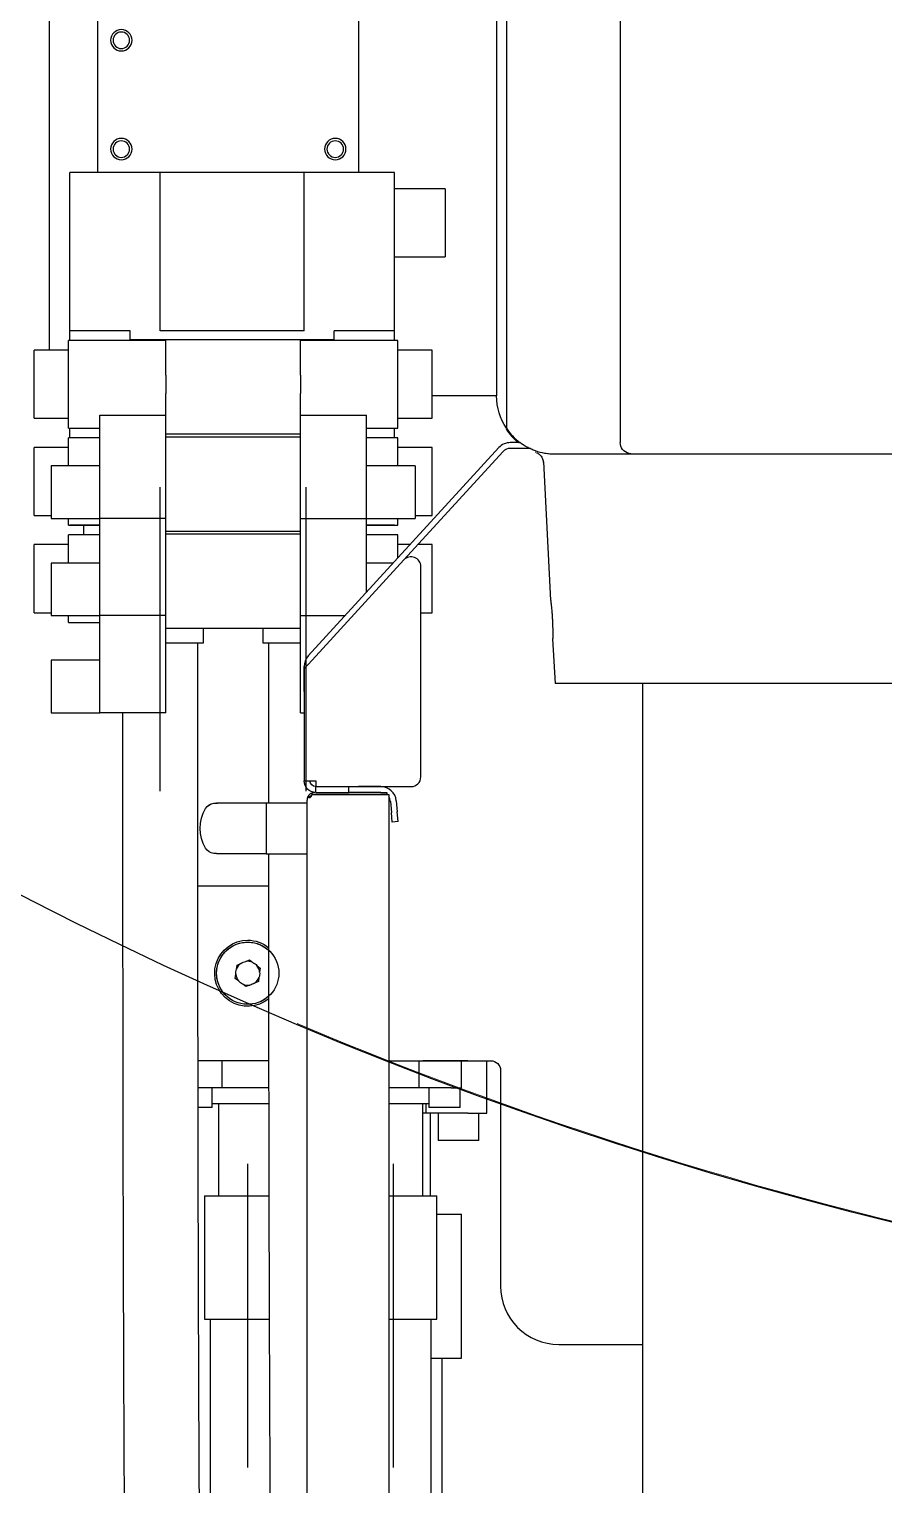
# Model space of a CAD drawing. Header units: millimetres. Extents: x 10462777 to 22643323, y 453826 to 1389191.
# Drawn here: x 11308172 to 11308612, y 582149 to 582898 of the extents above; entities that cross this region are included whole.
import ezdxf

# ---------------------------------------------------------------- set-up
doc = ezdxf.new("R2010")
doc.units = ezdxf.units.MM
doc.header["$LTSCALE"] = 200
doc.header["$MEASUREMENT"] = 0
doc.linetypes.add('PHANTOM', pattern=[2.5, 1.25, -0.25, 0.25, -0.25, 0.25, -0.25])
doc.layers.get('0').update_dxf_attribs({"linetype": 'CONTINUOUS'})
doc.layers.add('2', color=2, linetype='CONTINUOUS')
doc.layers.add('DV1_DEFAULT', color=7, linetype='CONTINUOUS')
doc.layers.add('LAYOUT', color=8, linetype='CONTINUOUS', lineweight=25)

# ---------------------------------------------------------------- blocks, each defined once
blk = doc.blocks.new('r710ic')
at = {"layer": 'DV1_DEFAULT', "color": 7, "linetype": 'Continuous', "lineweight": 0}
blk.add_arc((272041.37, 104232.63), 2050.12, 337.10565, 23.79911, dxfattribs=at)
at = {"layer": 'LAYOUT', "color": 3}
blk.add_circle((272041.37, 104232.63), 2050.12, dxfattribs=at)
blk = doc.blocks.new('A$C7DA30AB0')
at = {"layer": 'LAYOUT', "color": 6, "linetype": 'PHANTOM'}
blk.add_circle((3030.45, 3025.99, 0), 2693.02, dxfattribs=at)

msp = doc.modelspace()

# ---------------------------------------------------------------- linework, layer by layer
at = {"layer": '2', "color": 124, "linetype": 'Continuous'}
for p, q in [((11308412.86241, 583034.4183, 0), (11308412.86241, 582709.41369, 0)), ((11308417.86248, 583034.4183, 0), (11308417.86248, 582692.83033, 0)), ((11308476.37184, 583034.4183, 0), (11308476.37184, 582685.41335, 0)), ((11308432.90397, 582680.47028, 0), (11308432.92107, 582680.46869, 0)), ((11308482.72279, 582679.41326, 0), (11308442.86284, 582679.41326, 0)), ((11308663.00658, 582679.49718, 0), (11308482.72279, 582679.49718, 0)), ((11308663.00658, 582679.41326, 0), (11308482.72279, 582679.41326, 0)), ((11308436.87908, 582675.58844, 0), (11308440.61582, 582604.28723, 0)), ((11308441.65077, 582584.5393, 0), (11308442.86284, 582561.41158, 0)), ((11308702.86653, 582561.41158, 0), (11308442.86284, 582561.41158, 0))]:
    msp.add_line(p, q, dxfattribs=at)
at = {"layer": '2', "color": 252, "linetype": 'Continuous'}
for p, q in [((11308182.85914, 582732.91457, 0), (11308182.85914, 582904.41646, 0)), ((11308207.8595, 582824.41532, 0), (11308207.8595, 582904.41646, 0)), ((11308341.8614, 582904.41646, 0), (11308341.8614, 582824.41532, 0)), ((11308207.7345, 582894.49405, 0), (11308207.8595, 582894.49405, 0)), ((11308207.7345, 582892.58713, 0), (11308207.8595, 582892.58713, 0)), ((11308207.7345, 582892.00239, 0), (11308207.8595, 582892.00239, 0)), ((11308341.8614, 582824.41532, 0), (11308207.8595, 582824.41532, 0)), ((11308412.86132, 582709.41369, 0), (11308379.65975, 582709.41369, 0)), ((11308424.86305, 582685.41335, 0), (11308419.88559, 582685.41335, 0)), ((11308413.9839, 582682.81433, 0), (11308315.95943, 582575.70467, 0)), ((11308416.19703, 582680.78892, 0), (11308365.17377, 582625.03667, 0)), ((11308430.21305, 582682.4133, 0), (11308419.88559, 582682.4133, 0)), ((11308319.86109, 582575.52428, 0), (11308365.17323, 582625.03608, 0)), ((11308373.86186, 582513.4129, 0), (11308373.86186, 582621.66039, 0)), ((11308313.86101, 582568.96809, 0), (11308319.86109, 582575.52428, 0)), ((11308313.86101, 582557.41153, 0), (11308313.86101, 582570.30357, 0)), ((11308313.86101, 582570.30357, 0), (11308313.86101, 582568.96809, 0)), ((11308313.86101, 582568.96809, 0), (11308313.86101, 582511.41087, 0)), ((11308487.91598, 582561.35677, 0), (11308487.91598, 581210.93165, 0)), ((11308313.86101, 582511.41087, 0), (11308319.86109, 582511.41087, 0)), ((11308319.86109, 582511.41087, 0), (11308319.86109, 582508.41283, 0)), ((11308319.36108, 582504.42551, 0), (11308317.71542, 582504.42551, 0)), ((11308318.00693, 582504.42751, 0), (11308319.36108, 582504.42751, 0)), ((11308319.41368, 582505.42752, 0), (11308319.36108, 582505.42752, 0)), ((11308353.36157, 582504.42751, 0), (11308319.36108, 582504.42751, 0)), ((11308319.36108, 582504.42551, 0), (11308353.36157, 582504.42551, 0)), ((11308319.86109, 582508.41283, 0), (11308368.86179, 582508.41283, 0)), ((11308319.86109, 582508.41083, 0), (11308336.86133, 582508.41083, 0)), ((11308319.86109, 582505.41079, 0), (11308319.86109, 582508.41083, 0)), ((11308319.86109, 582505.41079, 0), (11308336.86133, 582505.41079, 0)), ((11308353.36157, 582505.42752, 0), (11308336.86124, 582505.42752, 0)), ((11308336.86133, 582505.41079, 0), (11308336.86133, 582508.41083, 0)), ((11308336.86133, 582508.41083, 0), (11308341.8614, 582508.41083, 0)), ((11308353.26845, 582508.41083, 0), (11308341.8614, 582508.41083, 0)), ((11308353.36157, 582505.42752, 0), (11308356.36161, 582505.42752, 0)), ((11308356.36161, 582504.42751, 0), (11308353.36157, 582504.42751, 0)), ((11308353.36157, 582504.42551, 0), (11308357.36162, 582504.42551, 0)), ((11308356.36161, 582505.42752, 0), (11308356.36161, 582504.42751, 0)), ((11308357.36162, 582504.42551, 0), (11308357.36162, 581426.41419, 0)), ((11308315.36103, 581429.41224, 0), (11308315.36103, 582501.42746, 0)), ((11308358.24949, 582500.8465, 0), (11308358.74462, 582495.18723, 0)), ((11308361.23812, 582501.10797, 0), (11308361.73324, 582495.4487, 0)), ((11308359.1804, 582490.20619, 0), (11308358.74462, 582495.18723, 0)), ((11308362.16903, 582490.46766, 0), (11308359.1804, 582490.20619, 0)), ((11308362.16903, 582490.46766, 0), (11308361.73324, 582495.4487, 0)), ((11308259.2332, 582457.41011, 0), (11308295.53668, 582457.41011, 0)), ((11308279.08721, 582414.52882, 0), (11308279.36233, 582416.62498, 0)), ((11308279.36233, 582416.62498, 0), (11308281.31522, 582417.43479, 0)), ((11308283.80932, 582418.46904, 0), (11308285.7622, 582419.27885, 0)), ((11308285.7622, 582419.27885, 0), (11308287.43996, 582417.99252, 0)), ((11308289.5827, 582416.34969, 0), (11308291.26046, 582415.06335, 0)), ((11308291.26046, 582415.06335, 0), (11308290.98534, 582412.96719, 0)), ((11308278.46073, 582409.75559, 0), (11308278.73585, 582411.85174, 0)), ((11308280.13849, 582408.46925, 0), (11308278.46073, 582409.75559, 0)), ((11308283.95899, 582405.54008, 0), (11308282.28122, 582406.82642, 0)), ((11308290.35885, 582408.19396, 0), (11308288.40597, 582407.38415, 0)), ((11308290.63397, 582410.29012, 0), (11308290.35885, 582408.19396, 0)), ((11308285.91187, 582406.3499, 0), (11308283.95899, 582405.54008, 0)), ((11308295.6084, 582367.40883, 0), (11308259.30757, 582367.40883, 0)), ((11308357.36162, 582367.40883, 0), (11308409.86237, 582367.40883, 0)), ((11308414.86244, 582362.40876, 0), (11308414.86244, 582251.40718, 0)), ((11308444.86287, 582221.40676, 0), (11308487.91559, 582221.40676, 0))]:
    msp.add_line(p, q, dxfattribs=at)
at = {"layer": '2', "color": 60, "linetype": 'Continuous'}
for p, q in [((11308207.85951, 582824.41532, 0), (11308193.35929, 582824.41532, 0)), ((11308193.35929, 582742.91416, 0), (11308193.35929, 582824.41532, 0)), ((11308239.85995, 582742.91416, 0), (11308239.85995, 582824.41532, 0)), ((11308313.86101, 582742.91416, 0), (11308313.86101, 582824.41532, 0)), ((11308360.36167, 582824.41532, 0), (11308341.86094, 582824.41532, 0)), ((11308360.36167, 582742.91416, 0), (11308360.36167, 582824.41532, 0)), ((11308386.36204, 582815.9152, 0), (11308360.36203, 582815.9152, 0)), ((11308386.36204, 582815.9152, 0), (11308386.36204, 582798.41495, 0)), ((11308386.36204, 582798.41495, 0), (11308386.36204, 582780.9147, 0)), ((11308360.36203, 582780.9147, 0), (11308386.36204, 582780.9147, 0)), ((11308242.76, 582737.91409, 0), (11308192.75929, 582737.91409, 0)), ((11308192.75929, 582715.41377, 0), (11308192.75929, 582737.91409, 0)), ((11308224.35973, 582742.91416, 0), (11308193.35929, 582742.91416, 0)), ((11308193.35929, 582737.91355, 0), (11308193.35929, 582742.91314, 0)), ((11308224.35973, 582738.4141, 0), (11308224.35973, 582742.91416, 0)), ((11308224.35973, 582738.4141, 0), (11308329.36123, 582738.4141, 0)), ((11308313.86101, 582742.91416, 0), (11308239.85995, 582742.91416, 0)), ((11308239.85995, 582737.91355, 0), (11308239.85995, 582738.41402, 0)), ((11308242.76, 582720.13083, 0), (11308242.76, 582738.4141, 0)), ((11308311.96098, 582720.13083, 0), (11308311.96098, 582738.4141, 0)), ((11308361.96169, 582737.91409, 0), (11308311.96098, 582737.91409, 0)), ((11308313.86101, 582737.91355, 0), (11308313.86101, 582738.41402, 0)), ((11308360.36167, 582742.91416, 0), (11308329.36123, 582742.91416, 0)), ((11308329.36123, 582738.4141, 0), (11308329.36123, 582742.91416, 0)), ((11308360.36167, 582737.91355, 0), (11308360.36167, 582742.91314, 0)), ((11308361.96169, 582715.41377, 0), (11308361.96169, 582737.91409, 0)), ((11308192.75929, 582732.91402, 0), (11308175.05903, 582732.91402, 0)), ((11308175.05903, 582715.9497, 0), (11308175.05903, 582732.91402, 0)), ((11308379.66194, 582732.91402, 0), (11308361.96169, 582732.91402, 0)), ((11308379.66194, 582715.9497, 0), (11308379.66194, 582732.91402, 0)), ((11308175.05903, 582697.91352, 0), (11308175.05903, 582715.9497, 0)), ((11308192.75929, 582692.91345, 0), (11308192.75929, 582715.41377, 0)), ((11308242.76, 582720.13083, 0), (11308242.76, 582710.69671, 0)), ((11308311.96098, 582720.13083, 0), (11308311.96098, 582710.69671, 0)), ((11308361.96169, 582692.91345, 0), (11308361.96169, 582715.41377, 0)), ((11308379.66194, 582697.91352, 0), (11308379.66194, 582715.9497, 0)), ((11308242.76, 582689.91341, 0), (11308242.76, 582710.69671, 0)), ((11308311.96098, 582689.91341, 0), (11308311.96098, 582710.69671, 0)), ((11308208.75951, 582646.41279, 0), (11308208.75951, 582699.59426, 0)), ((11308208.75951, 582699.59426, 0), (11308242.76, 582699.59426, 0)), ((11308311.96098, 582699.59426, 0), (11308345.96146, 582699.59426, 0)), ((11308345.96146, 582646.41279, 0), (11308345.96146, 582699.59426, 0)), ((11308175.05903, 582697.91352, 0), (11308192.75929, 582697.91352, 0)), ((11308192.75929, 582692.91345, 0), (11308208.75951, 582692.91345, 0)), ((11308193.35929, 582687.91284, 0), (11308193.35929, 582692.91243, 0)), ((11308345.96146, 582692.91345, 0), (11308361.96169, 582692.91345, 0)), ((11308360.36167, 582687.91284, 0), (11308360.36167, 582692.91243, 0)), ((11308361.96169, 582697.91352, 0), (11308379.66194, 582697.91352, 0)), ((11308208.75951, 582687.91338, 0), (11308192.75929, 582687.91338, 0)), ((11308192.75929, 582673.41387, 0), (11308192.75929, 582687.91338, 0)), ((11308242.76, 582646.41279, 0), (11308242.76, 582689.91341, 0)), ((11308242.76, 582689.91341, 0), (11308311.96098, 582689.91341, 0)), ((11308242.76125, 582688.41339, 0), (11308311.96051, 582688.41339, 0)), ((11308311.96098, 582646.41279, 0), (11308311.96098, 582689.91341, 0)), ((11308361.96169, 582687.91338, 0), (11308345.96146, 582687.91338, 0)), ((11308361.96169, 582673.41387, 0), (11308361.96169, 582687.91338, 0)), ((11308192.75929, 582682.91331, 0), (11308175.05903, 582682.91331, 0)), ((11308175.05903, 582665.94898, 0), (11308175.05903, 582682.91331, 0)), ((11308379.66194, 582682.91331, 0), (11308361.96169, 582682.91331, 0)), ((11308379.66194, 582665.94898, 0), (11308379.66194, 582682.91331, 0)), ((11308208.75951, 582673.41318, 0), (11308183.75916, 582673.41318, 0)), ((11308183.75916, 582673.41318, 0), (11308183.75916, 582659.91298, 0)), ((11308370.96182, 582673.41318, 0), (11308345.96146, 582673.41318, 0)), ((11308370.96182, 582673.41318, 0), (11308370.96182, 582659.91298, 0)), ((11308175.05903, 582647.91281, 0), (11308175.05903, 582665.94898, 0)), ((11308379.66194, 582647.91281, 0), (11308379.66194, 582665.94898, 0)), ((11308183.75916, 582659.91298, 0), (11308183.75916, 582646.41279, 0)), ((11308370.96182, 582659.91298, 0), (11308370.96182, 582646.41279, 0)), ((11308175.05903, 582647.91281, 0), (11308183.75926, 582647.91281, 0)), ((11308183.75916, 582646.41279, 0), (11308208.75951, 582646.41279, 0)), ((11308192.75929, 582642.91274, 0), (11308192.75929, 582646.41186, 0)), ((11308242.76, 582646.41279, 0), (11308208.75951, 582646.41279, 0)), ((11308208.75951, 582596.41208, 0), (11308208.75951, 582646.41263, 0)), ((11308242.76, 582639.9127, 0), (11308242.76, 582646.413, 0)), ((11308311.96098, 582639.9127, 0), (11308311.96098, 582646.413, 0)), ((11308311.96098, 582646.41279, 0), (11308345.96146, 582646.41279, 0)), ((11308345.96146, 582646.41279, 0), (11308370.96182, 582646.41279, 0)), ((11308345.96146, 582608.4876, 0), (11308345.96146, 582646.41263, 0)), ((11308361.96169, 582642.91274, 0), (11308361.96169, 582646.41186, 0)), ((11308370.96171, 582647.91281, 0), (11308379.66194, 582647.91281, 0)), ((11308192.75929, 582642.91274, 0), (11308208.75951, 582642.91274, 0)), ((11308208.75973, 582642.91274, 0), (11308193.35929, 582642.91274, 0)), ((11308242.76, 582596.41208, 0), (11308242.76, 582639.9127, 0)), ((11308242.76, 582639.9127, 0), (11308311.96098, 582639.9127, 0)), ((11308311.96098, 582596.41208, 0), (11308311.96098, 582639.9127, 0)), ((11308360.36167, 582642.91274, 0), (11308345.96099, 582642.91274, 0)), ((11308345.96146, 582642.91274, 0), (11308361.96169, 582642.91274, 0)), ((11308192.75929, 582632.9126, 0), (11308175.05903, 582632.9126, 0)), ((11308175.05903, 582615.94827, 0), (11308175.05903, 582632.9126, 0)), ((11308208.75951, 582637.91267, 0), (11308192.75929, 582637.91267, 0)), ((11308192.75929, 582623.41315, 0), (11308192.75929, 582637.91267, 0)), ((11308242.76125, 582638.41268, 0), (11308311.96051, 582638.41268, 0)), ((11308361.96169, 582637.91267, 0), (11308345.96146, 582637.91267, 0)), ((11308361.96169, 582625.97214, 0), (11308361.96169, 582637.91267, 0)), ((11308368.31497, 582632.9126, 0), (11308361.96169, 582632.9126, 0)), ((11308379.66194, 582632.9126, 0), (11308372.38161, 582632.9126, 0)), ((11308379.66194, 582615.94827, 0), (11308379.66194, 582632.9126, 0)), ((11308208.75951, 582623.41247, 0), (11308183.75916, 582623.41247, 0)), ((11308183.75916, 582623.41247, 0), (11308183.75916, 582609.91227, 0)), ((11308359.62025, 582623.41247, 0), (11308345.96146, 582623.41247, 0)), ((11308175.05903, 582597.9121, 0), (11308175.05903, 582615.94827, 0)), ((11308183.75916, 582609.91227, 0), (11308183.75916, 582596.41208, 0)), ((11308379.66194, 582597.9121, 0), (11308379.66194, 582615.94827, 0)), ((11308175.05903, 582597.9121, 0), (11308183.75926, 582597.9121, 0)), ((11308183.75916, 582596.41208, 0), (11308208.75951, 582596.41208, 0)), ((11308192.75929, 582592.91203, 0), (11308192.75929, 582596.41115, 0)), ((11308242.76, 582596.41208, 0), (11308208.75951, 582596.41208, 0)), ((11308208.75951, 582546.41137, 0), (11308208.75951, 582596.41192, 0)), ((11308242.76, 582589.91199, 0), (11308242.76, 582596.41229, 0)), ((11308311.96098, 582589.91199, 0), (11308311.96098, 582596.41229, 0)), ((11308311.96098, 582596.41208, 0), (11308334.91024, 582596.41208, 0)), ((11308373.86179, 582597.9121, 0), (11308379.66194, 582597.9121, 0)), ((11308192.75929, 582592.91203, 0), (11308208.75951, 582592.91203, 0)), ((11308242.76, 582546.41137, 0), (11308242.76, 582589.91199, 0)), ((11308242.76, 582589.91199, 0), (11308311.96098, 582589.91199, 0)), ((11308262.11027, 582582.41188, 0), (11308262.11027, 582589.91293, 0)), ((11308292.6107, 582589.91293, 0), (11308292.6107, 582582.41188, 0)), ((11308311.96098, 582546.41137, 0), (11308311.96098, 582589.91199, 0)), ((11308242.75915, 582582.41188, 0), (11308262.11027, 582582.41188, 0)), ((11308292.6107, 582582.41188, 0), (11308311.96182, 582582.41188, 0)), ((11308208.75951, 582573.41176, 0), (11308183.75916, 582573.41176, 0)), ((11308183.75916, 582573.41176, 0), (11308183.75916, 582559.91156, 0)), ((11308183.75916, 582559.91156, 0), (11308183.75916, 582546.41137, 0)), ((11308183.75916, 582546.41137, 0), (11308208.75951, 582546.41137, 0)), ((11308242.76, 582546.41137, 0), (11308208.75951, 582546.41137, 0)), ((11308311.96098, 582546.41137, 0), (11308313.86129, 582546.41137, 0)), ((11308271.76041, 582353.40863, 0), (11308271.76041, 582367.40883, 0)), ((11308372.96185, 582353.40863, 0), (11308372.96185, 582367.40883, 0)), ((11308376.5369, 582367.40883, 0), (11308374.86156, 582367.40883, 0)), ((11308398.07853, 582367.40883, 0), (11308376.5369, 582367.40883, 0)), ((11308394.86216, 582353.40863, 0), (11308394.86216, 582367.40883, 0)), ((11308398.07853, 582367.40883, 0), (11308407.86234, 582367.40883, 0)), ((11308407.86234, 582340.40845, 0), (11308407.86234, 582367.40883, 0)), ((11308271.76041, 582353.40863, 0), (11308259.32795, 582353.40863, 0)), ((11308266.66034, 582343.40849, 0), (11308266.66034, 582353.40863, 0)), ((11308295.62854, 582353.40863, 0), (11308271.76041, 582353.40863, 0)), ((11308372.96185, 582353.40863, 0), (11308357.36198, 582353.40863, 0)), ((11308389.49919, 582353.40863, 0), (11308372.96185, 582353.40863, 0)), ((11308378.06192, 582353.40863, 0), (11308378.06192, 582343.40849, 0)), ((11308389.49919, 582353.40863, 0), (11308394.86216, 582353.40863, 0)), ((11308394.06214, 582343.40849, 0), (11308394.06214, 582353.40863, 0)), ((11308266.66034, 582343.40849, 0), (11308259.36382, 582343.40849, 0)), ((11308266.66075, 582345.40852, 0), (11308295.86198, 582345.40852, 0)), ((11308269.86038, 582345.40852, 0), (11308269.86038, 582297.90784, 0)), ((11308357.36274, 582345.40852, 0), (11308378.06151, 582345.40852, 0)), ((11308376.5369, 582340.40845, 0), (11308374.86156, 582340.40845, 0)), ((11308374.86187, 582297.90784, 0), (11308374.86187, 582345.40852, 0)), ((11308376.5369, 582340.40845, 0), (11308376.5369, 582345.40858, 0)), ((11308398.07853, 582340.40845, 0), (11308376.5369, 582340.40845, 0)), ((11308394.06214, 582343.40849, 0), (11308378.06192, 582343.40849, 0)), ((11308378.91193, 582297.90814, 0), (11308378.91193, 582340.40759, 0)), ((11308382.71198, 582340.40845, 0), (11308382.71198, 582326.40825, 0)), ((11308398.07853, 582340.40845, 0), (11308407.86234, 582340.40845, 0)), ((11308403.71228, 582326.40825, 0), (11308403.71228, 582340.40845, 0)), ((11308403.71228, 582326.40825, 0), (11308382.71198, 582326.40825, 0)), ((11308262.61028, 582297.90784, 0), (11308262.61028, 582234.40694, 0)), ((11308262.61028, 582297.90784, 0), (11308295.89799, 582297.90784, 0)), ((11308357.36359, 582297.90784, 0), (11308382.11198, 582297.90784, 0)), ((11308382.11198, 582234.40694, 0), (11308382.11198, 582297.90784, 0)), ((11308382.11086, 582288.40771, 0), (11308394.86216, 582288.40771, 0)), ((11308394.86216, 582214.40666, 0), (11308394.86216, 582288.40771, 0)), ((11308262.61028, 582234.40694, 0), (11308296.09278, 582234.40694, 0)), ((11308357.36359, 582234.40694, 0), (11308382.11198, 582234.40694, 0)), ((11308379.60017, 582214.40666, 0), (11308394.86216, 582214.40666, 0))]:
    msp.add_line(p, q, dxfattribs=at)
at = {"layer": '2', "color": 51, "linetype": 'Continuous'}
for p, q in [((11308239.85995, 582506.0608, 0), (11308239.85995, 582662.41302, 0)), ((11308314.86102, 582506.0608, 0), (11308314.86102, 582662.41302, 0)), ((11308284.86059, 582158.05586, 0), (11308284.86059, 582314.40808, 0)), ((11308359.86166, 582158.05586, 0), (11308359.86166, 582314.40808, 0))]:
    msp.add_line(p, q, dxfattribs=at)
at = {"layer": '2', "color": 30, "linetype": 'Continuous'}
msp.add_line((11308200.35939, 582642.91305, 0), (11308200.35939, 582637.91268, 0), dxfattribs=at)
at = {"layer": '2', "color": 27, "linetype": 'Continuous'}
for p, q in [((11308242.75935, 582582.40896, 0), (11308259.21018, 582582.40896, 0)), ((11308259.21023, 582582.40896, 0), (11308259.21023, 582582.41193, 0)), ((11308295.51075, 582582.41193, 0), (11308295.51075, 582582.40896, 0)), ((11308295.51075, 582582.40896, 0), (11308311.96163, 582582.40896, 0)), ((11308265.51032, 582234.40605, 0), (11308284.86059, 582234.40605, 0)), ((11308284.86059, 582234.40605, 0), (11308296.00885, 582234.40605, 0)), ((11308357.36106, 582234.40605, 0), (11308359.86166, 582234.40605, 0)), ((11308359.86166, 582234.40605, 0), (11308379.21184, 582234.40605, 0)), ((11308379.58267, 582214.40657, 0), (11308384.86201, 582214.40657, 0))]:
    msp.add_line(p, q, dxfattribs=at)
at = {"layer": '2', "color": 95, "linetype": 'Continuous'}
for p, q in [((11308294.36073, 582499.91744, 0), (11308268.86037, 582499.91744, 0)), ((11308315.36103, 582499.92744, 0), (11308294.36073, 582499.92744, 0)), ((11308294.36073, 582499.84518, 0), (11308294.36073, 582499.92744, 0)), ((11308294.36073, 582499.84518, 0), (11308294.36073, 582497.11906, 0)), ((11308294.36073, 582497.11906, 0), (11308294.36073, 582476.73546, 0)), ((11308268.86037, 582473.93707, 0), (11308294.36073, 582473.93707, 0)), ((11308294.36073, 582476.73546, 0), (11308294.36073, 582474.00933, 0)), ((11308294.36073, 582473.92707, 0), (11308294.36073, 582474.00933, 0)), ((11308294.36073, 582473.92707, 0), (11308315.36103, 582473.92707, 0))]:
    msp.add_line(p, q, dxfattribs=at)
at = {"layer": '2', "color": 252, "linetype": 'Continuous', "extrusion": (0, 0, -1)}
for centre, radius in [((-11308219.85967, 582892.41629, 0), 5.50008), ((-11308219.85967, 582892.41629, 0), 4.25006), ((-11308219.85967, 582836.41549, 0), 5.50008), ((-11308329.86123, 582836.41549, 0), 5.50008), ((-11308219.85967, 582836.41549, 0), 4.25006), ((-11308329.86123, 582836.41549, 0), 4.25006)]:
    msp.add_circle(centre, radius, dxfattribs=at)
at = {"layer": '2', "color": 124, "linetype": 'Continuous', "extrusion": (0, 0, -1)}
for centre, radius, start, end in [((-11308442.86284, 582709.41369, 0), 30.00043, 326.44269011, 0), ((-11308482.72279, 582685.41335, 0), 5.91616, 270, 287.02386622)]:
    msp.add_arc(centre, radius, start, end, dxfattribs=at)
at = {"layer": '2', "color": 124, "linetype": 'Continuous'}
msp.add_arc((11308442.86284, 582709.41369, 0), 30.00043, 213.55730989, 233.13010238, dxfattribs=at)
at = {"layer": '2', "color": 252, "linetype": 'Continuous'}
for centre, radius, start, end in [((11308419.88559, 582677.41323, 0), 8.00011, 90, 137.53591809), ((11308419.88559, 582677.41323, 0), 5.00007, 90, 137.53591809), ((11308368.86179, 582621.66039, 0), 5.00007, 0, 137.53591809), ((11308321.86112, 582570.30357, 0), 8.00011, 137.53591809, 180), ((11308368.86179, 582513.4129, 0), 5.00007, 270, 0), ((11308319.36108, 582501.42746, 0), 4.00006, 90, 114.29345696), ((11308353.26845, 582500.41072, 0), 8.00011, 4.99999999, 90), ((11308319.36108, 582501.42746, 0), 4.00006, 152.21930979, 180), ((11308353.26845, 582500.41072, 0), 5.00007, 4.99999999, 35.05278226), ((11308284.86059, 582412.40947, 0), 6.15009, 125.20305705, 159.84229023), ((11308284.86059, 582412.40947, 0), 6.15009, 65.20305698, 99.8422901), ((11308284.86059, 582412.40947, 0), 6.15009, 5.20305708, 39.84229001), ((11308284.86059, 582412.40947, 0), 6.15009, 185.20305708, 219.84229001), ((11308284.86059, 582412.40947, 0), 6.15009, 245.20305698, 279.8422901), ((11308284.86059, 582412.40947, 0), 6.15009, 305.20305705, 339.84229023), ((11308444.86287, 582251.40718, 0), 30.00043, 180, 270)]:
    msp.add_arc(centre, radius, start, end, dxfattribs=at)
at = {"layer": '2', "color": 252, "linetype": 'Continuous', "extrusion": (0, 0, -1)}
for centre, radius, start, end in [((-11308319.86109, 582511.41087, 0), 6.00009, 270, 0), ((-11308319.86109, 582511.41087, 0), 3.00004, 270, 0), ((-11308284.86059, 582412.40947, 0), 17.00024, 230.57999856, 90), ((-11308284.86059, 582412.40947, 0), 16.00023, 340.2616952, 157.47732637), ((-11308284.86059, 582412.40947, 0), 16.00023, 227.76734071, 132.88481394), ((-11308284.86059, 582412.40947, 0), 17.00024, 90, 129.64500572), ((-11308284.86059, 582412.40947, 0), 6.15009, 354.79694292, 20.15770977), ((-11308284.86059, 582412.40947, 0), 6.15009, 54.79694295, 80.1577099), ((-11308284.86059, 582412.40947, 0), 6.15009, 114.79694302, 140.15770999), ((-11308284.86059, 582412.40947, 0), 16.00023, 157.47732637, 245.43546159), ((-11308284.86059, 582412.40947, 0), 6.15009, 294.79694302, 320.15770999), ((-11308284.86059, 582412.40947, 0), 6.15009, 234.79694295, 260.1577099), ((-11308284.86059, 582412.40947, 0), 6.15009, 174.79694292, 200.15770977), ((-11308409.86237, 582362.40876, 0), 5.00007, 90, 180)]:
    msp.add_arc(centre, radius, start, end, dxfattribs=at)
at = {"layer": '2', "color": 95, "linetype": 'Continuous', "extrusion": (0, 0, -1)}
for centre, radius, start, end in [((-11308280.24288, 582486.92726, 0), 19.88264, 329.16296131, 30.83703869), ((-11308280.25911, 582486.92726, 0), 19.88887, 329.22345919, 30.77654081), ((-11308268.03671, 582494.21429, 0), 5.66675, 30.83703869, 83.55121696), ((-11308268.0399, 582494.20459, 0), 5.66675, 30.77654081, 83.56748992), ((-11308268.86037, 582486.92726, 0), 13.00018, 83.55121696, 90), ((-11308268.86037, 582486.92726, 0), 12.99018, 83.56749121, 89.99996798), ((-11308268.86037, 582486.92726, 0), 13.00018, 90, 92.24749309), ((-11308268.03671, 582479.64022, 0), 5.66675, 276.44878304, 329.16296131), ((-11308268.0399, 582479.64992, 0), 5.66675, 276.43250772, 329.22345919), ((-11308268.86037, 582486.92726, 0), 13.00018, 270, 276.44878304), ((-11308268.86037, 582486.92726, 0), 12.99018, 270.00003095, 276.43250772), ((-11308268.86037, 582486.92726, 0), 13.00018, 267.75250691, 270)]:
    msp.add_arc(centre, radius, start, end, dxfattribs=at)
at = {"layer": '2', "color": 124, "linetype": 'Continuous'}
msp.add_ellipse((11308442.86284, 582708.77368, 0), major_axis=(30.00043, 0), ratio=0.999993052, start_param=3.716140114, end_param=4.034139331, dxfattribs=at)
at = {"layer": '2', "color": 124, "linetype": 'Continuous', "extrusion": (0, 0, -1)}
msp.add_ellipse((11308483.30015, 582685.41335, 0), major_axis=(-6.9283, 0), ratio=0.866025404, start_param=5.05222589, end_param=6.283185307, dxfattribs=at)
at = {"layer": '2', "color": 252, "linetype": 'Continuous'}
for major_axis, ratio, start_param, end_param in [((-0.6131, 2.93673), 0.999999999, 6.077372239, 6.483989463), ((-4.00006, 0), 0.999333333, 5.798320795, 6.283185307)]:
    msp.add_ellipse((11308319.36108, 582501.42746, 0), major_axis=major_axis, ratio=ratio, start_param=start_param, end_param=end_param, dxfattribs=at)
at = {"layer": '2', "color": 124, "linetype": 'Continuous'}
for points, knots in [([(11308442.86284, 582679.41326, 0), (11308442.75401, 582679.41326, 0), (11308442.64401, 582679.41386, 0), (11308442.42504, 582679.41626, 0), (11308442.09681, 582679.42165, 0), (11308441.76932, 582679.4324, 0), (11308441.11556, 582679.46101, 0), (11308440.68134, 582679.48954, 0), (11308439.3851, 582679.60289, 0), (11308438.52955, 582679.71553, 0), (11308436.00103, 582680.15843, 0), (11308434.36637, 582680.59436, 0), (11308432.42469, 582681.28469, 0), (11308432.04114, 582681.43009, 0), (11308431.28627, 582681.73384, 0), (11308430.91601, 582681.89175, 0), (11308429.82749, 582682.38151, 0), (11308429.13154, 582682.7294, 0), (11308427.13758, 582683.81999, 0), (11308425.93386, 582684.60989, 0), (11308424.86258, 582685.41335, 0)], [0, 0, 0, 0, 0.015625, 0.015625, 0.03125, 0.0625, 0.0625, 0.125, 0.125, 0.25, 0.25, 0.5, 0.5, 0.5625, 0.5625, 0.625, 0.625, 0.75, 0.75, 1, 1, 1, 1]), ([(11308433.42509, 582680.2185, 0), (11308433.64632, 582680.13449, 0), (11308434.38163, 582679.79405, 0), (11308435.55204, 582678.76837, 0), (11308436.60989, 582677.06164, 0), (11308436.8749, 582675.72169, 0), (11308436.89962, 582675.00593, 0)], [0, 0, 0, 0, 0.108380923, 0.375569639, 0.688653109, 1, 1, 1, 1]), ([(11308440.60927, 582604.41219, 0), (11308440.60934, 582604.41165, 0), (11308440.61755, 582604.34789, 0), (11308440.63789, 582604.18722, 0), (11308440.64248, 582604.15085, 0), (11308440.65258, 582604.07058, 0), (11308440.65808, 582604.02664, 0), (11308440.67592, 582603.88368, 0), (11308440.70322, 582603.66334, 0), (11308440.73699, 582603.38444, 0), (11308440.76458, 582603.15301, 0), (11308440.77415, 582603.07215, 0), (11308440.79402, 582602.90287, 0), (11308440.80432, 582602.81435, 0), (11308440.85702, 582602.35769, 0), (11308440.90326, 582601.94418, 0), (11308440.97655, 582601.25335, 0), (11308441.00164, 582601.01124, 0), (11308441.04003, 582600.62972, 0), (11308441.05293, 582600.49973, 0), (11308441.07865, 582600.23645, 0), (11308441.0915, 582600.10283, 0), (11308441.15567, 582599.42504, 0), (11308441.20661, 582598.85198, 0), (11308441.28065, 582597.94557, 0), (11308441.30505, 582597.63395, 0), (11308441.35187, 582597.00688, 0), (11308441.37436, 582596.69056, 0), (11308441.43893, 582595.73341, 0), (11308441.47807, 582595.08448, 0), (11308441.5476, 582593.76392, 0), (11308441.57685, 582593.11387, 0), (11308441.61309, 582592.15489, 0), (11308441.6239, 582591.83786, 0), (11308441.6431, 582591.20917, 0), (11308441.6515, 582590.89652, 0), (11308441.67281, 582589.98691, 0), (11308441.68209, 582589.41166, 0), (11308441.68906, 582588.73122, 0), (11308441.69022, 582588.59708, 0), (11308441.69212, 582588.33276, 0), (11308441.69285, 582588.20225, 0), (11308441.69446, 582587.81929, 0), (11308441.69473, 582587.5763, 0), (11308441.69376, 582586.88315, 0), (11308441.69076, 582586.46845, 0), (11308441.68577, 582586.01073, 0), (11308441.68471, 582585.92202, 0), (11308441.68252, 582585.75239, 0), (11308441.68139, 582585.67139, 0), (11308441.67797, 582585.43959, 0), (11308441.6733, 582585.16039, 0), (11308441.66898, 582584.93999, 0), (11308441.66605, 582584.79705, 0), (11308441.66513, 582584.75314, 0), (11308441.6634, 582584.67291, 0), (11308441.6626, 582584.63655, 0), (11308441.65901, 582584.47598, 0), (11308441.65745, 582584.41239, 0), (11308441.65744, 582584.41191, 0)], [0, 0, 0, 0, 0.062447885, 0.062447885, 0.078075373, 0.078075373, 0.093702862, 0.093702862, 0.124957838, 0.156212814, 0.156212814, 0.171840303, 0.171840303, 0.187467791, 0.187467791, 0.249977744, 0.249977744, 0.28123272, 0.28123272, 0.296860208, 0.296860208, 0.312487696, 0.312487696, 0.374997649, 0.374997649, 0.406252626, 0.406252626, 0.437507602, 0.437507602, 0.500017555, 0.500017555, 0.562527507, 0.562527507, 0.593782484, 0.593782484, 0.62503746, 0.62503746, 0.687547413, 0.687547413, 0.703174901, 0.703174901, 0.718802389, 0.718802389, 0.750057366, 0.750057366, 0.812567319, 0.812567319, 0.828194807, 0.828194807, 0.843822295, 0.843822295, 0.875077271, 0.906332248, 0.906332248, 0.921959736, 0.921959736, 0.937587224, 0.937587224, 1, 1, 1, 1])]:
    msp.add_open_spline(points, degree=3, knots=knots, dxfattribs=at)
at = {"layer": '2', "color": 27, "linetype": 'Continuous'}
for points, knots in [([(11308279.51494, 581477.34538, 0), (11308280.13966, 581476.48084, 0), (11308278.9335, 581480.00045, 0), (11308278.03753, 581487.10033, 0), (11308276.54363, 581498.7814, 0), (11308274.51959, 581519.94836, 0), (11308272.08857, 581554.60443, 0), (11308269.61501, 581604.01354, 0), (11308267.34278, 581663.33982, 0), (11308265.33281, 581732.52654, 0), (11308263.59816, 581812.06651, 0), (11308262.29932, 581891.59823, 0), (11308261.32939, 581970.0504, 0), (11308260.60604, 582047.2888, 0), (11308260.03724, 582130.59535, 0), (11308259.70255, 582203.65043, 0), (11308259.50451, 582265.41228, 0), (11308259.3905, 582312.93081, 0), (11308259.30683, 582362.71621, 0), (11308259.25171, 582414.71329, 0), (11308259.22119, 582468.8383, 0), (11308259.21075, 582524.97454, 0), (11308259.20892, 582563.05616, 0), (11308259.21016, 582582.40896, 0)], [0, 0, 0, 0, 0.025389539, 0.048545827, 0.071841183, 0.097469773, 0.150191775, 0.202651124, 0.254094874, 0.31963857, 0.386189789, 0.455444735, 0.515241905, 0.576054535, 0.640566423, 0.713677883, 0.749389941, 0.786896547, 0.826181268, 0.867207931, 0.909916637, 0.954220594, 1, 1, 1, 1]), ([(11308295.51081, 582582.40896, 0), (11308295.50963, 582563.37935, 0), (11308295.51089, 582535.88075, 0), (11308295.51483, 582508.38212, 0), (11308295.51652, 582499.91305, 0)], [0, 0, 0, 0, 0.692017194, 1, 1, 1, 1]), ([(11308220.50977, 582546.40554, 0), (11308220.51017, 582539.37713, 0), (11308220.51236, 582514.55222, 0), (11308220.51967, 582473.19918, 0), (11308220.54538, 582423.63151, 0), (11308220.58852, 582377.90364, 0), (11308220.64895, 582336.02308, 0), (11308220.73637, 582291.98803, 0), (11308220.85597, 582247.52575, 0), (11308221.01466, 582203.08836, 0), (11308221.28855, 582141.20519, 0), (11308221.7947, 582058.12861, 0), (11308222.7009, 581961.24822, 0), (11308223.86413, 581873.25585, 0), (11308225.22545, 581795.19505, 0), (11308226.80983, 581726.00311, 0), (11308228.56209, 581666.22453, 0), (11308230.19333, 581621.49897, 0), (11308231.81886, 581584.90728, 0), (11308233.42362, 581554.5261, 0), (11308235.32733, 581525.17364, 0), (11308237.57535, 581498.95887, 0), (11308239.97139, 581478.52042, 0), (11308242.73426, 581465.77402, 0), (11308244.9846, 581459.69286, 0), (11308248.06446, 581454.04375, 0), (11308254.94625, 581448.25319, 0), (11308264.50297, 581445.96374, 0), (11308273.73683, 581448.3155, 0), (11308280.21164, 581453.98048, 0), (11308282.35878, 581457.47193, 0), (11308284.88828, 581462.83235, 0), (11308286.9203, 581470.78366, 0), (11308289.13173, 581483.50608, 0), (11308291.21511, 581502.08961, 0), (11308293.2778, 581527.83581, 0), (11308295.45842, 581563.87705, 0), (11308297.52052, 581609.8949, 0), (11308299.12722, 581658.63103, 0), (11308300.25306, 581701.56412, 0), (11308300.89013, 581730.62656, 0), (11308301.22003, 581747.62459, 0), (11308301.30612, 581752.211, 0)], [0, 0, 0, 0, 0.012083754, 0.042680856, 0.071097193, 0.097306776, 0.121309226, 0.143123132, 0.173059851, 0.197834189, 0.219670765, 0.279775546, 0.341429244, 0.38835698, 0.435007168, 0.481698348, 0.516405908, 0.550519525, 0.572840027, 0.596116508, 0.621489259, 0.648618761, 0.675610646, 0.700523709, 0.709473304, 0.718222938, 0.727249736, 0.733926305, 0.74184291, 0.746889806, 0.75398821, 0.765747951, 0.781026227, 0.797326458, 0.820784346, 0.846539579, 0.872626302, 0.910489892, 0.946472426, 0.969122402, 0.991696481, 1, 1, 1, 1]), ([(11308295.52343, 582473.90297, 0), (11308295.52365, 582473.24566, 0), (11308295.52963, 582456.0605, 0), (11308295.54645, 582423.63151, 0), (11308295.58958, 582377.90364, 0), (11308295.65001, 582336.02308, 0), (11308295.73743, 582291.98803, 0), (11308295.85704, 582247.52575, 0), (11308296.01572, 582203.08836, 0), (11308296.28962, 582141.20519, 0), (11308296.79577, 582058.12861, 0), (11308297.70197, 581961.24822, 0), (11308298.8652, 581873.25585, 0), (11308300.22651, 581795.19505, 0), (11308301.8109, 581726.00311, 0), (11308303.56316, 581666.22453, 0), (11308305.1944, 581621.49897, 0), (11308306.81992, 581584.90728, 0), (11308308.42468, 581554.5261, 0), (11308310.32839, 581525.17364, 0), (11308312.57641, 581498.95887, 0), (11308314.24258, 581484.74632, 0), (11308315.31137, 581478.28281, 0), (11308315.34375, 581478.08891, 0)], [0, 0, 0, 0, 0.001779993, 0.046537337, 0.087818919, 0.125624141, 0.159982281, 0.207134313, 0.246155302, 0.28054915, 0.375217594, 0.472325668, 0.546239518, 0.619716213, 0.693257473, 0.747923851, 0.801654735, 0.836810794, 0.873472572, 0.913436096, 0.956166603, 0.998680353, 1, 1, 1, 1]), ([(11308265.51039, 582234.40605, 0), (11308265.51772, 582208.76762, 0), (11308265.50703, 582160.92051, 0), (11308265.45068, 582094.32651, 0), (11308265.32311, 582038.06154, 0), (11308265.14847, 581991.92369, 0), (11308264.94329, 581953.2312, 0), (11308264.70653, 581918.38284, 0), (11308264.32171, 581872.81656, 0), (11308263.93793, 581838.74998, 0), (11308263.63135, 581816.26663, 0)], [0, 0, 0, 0, 0.182918244, 0.341410473, 0.475177318, 0.584652751, 0.671306985, 0.752432836, 0.835047711, 1, 1, 1, 1]), ([(11308357.41394, 581457.7696, 0), (11308358.19104, 581459.24694, 0), (11308359.9873, 581463.21563, 0), (11308361.92137, 581470.78366, 0), (11308364.1328, 581483.50608, 0), (11308366.21618, 581502.08961, 0), (11308368.27887, 581527.83581, 0), (11308370.45949, 581563.87705, 0), (11308372.52158, 581609.8949, 0), (11308374.12829, 581658.63103, 0), (11308375.25412, 581701.56412, 0), (11308376.1071, 581740.47609, 0), (11308376.9041, 581784.84203, 0), (11308377.64447, 581837.44735, 0), (11308378.28127, 581899.00448, 0), (11308378.76922, 581969.8671, 0), (11308379.08115, 582050.09033, 0), (11308379.20459, 582139.3337, 0), (11308379.22708, 582201.77464, 0), (11308379.21187, 582234.40605, 0)], [0, 0, 0, 0, 0.018490146, 0.047701824, 0.078867457, 0.123718348, 0.172961703, 0.222838862, 0.295233092, 0.364030791, 0.407336975, 0.450498046, 0.501059297, 0.560195489, 0.628535641, 0.706609584, 0.794718013, 0.892755979, 1, 1, 1, 1]), ([(11308385.15149, 582010.38173, 0), (11308385.12017, 582021.47715, 0), (11308385.02046, 582059.8775, 0), (11308384.89743, 582127.88491, 0), (11308384.86216, 582184.79911, 0), (11308384.86201, 582214.40657, 0)], [0, 0, 0, 0, 0.163161197, 0.564680199, 1, 1, 1, 1])]:
    msp.add_open_spline(points, degree=3, knots=knots, dxfattribs=at)
at = {"layer": '2', "color": 252, "linetype": 'Continuous'}
for points, knots in [([(11308317.76505, 582505.09531, 0), (11308317.76494, 582505.09527, 0), (11308317.76484, 582505.09522, 0), (11308317.75602, 582505.09138, 0), (11308317.74494, 582505.08653, 0), (11308317.70606, 582505.06919, 0), (11308317.6724, 582505.05386, 0), (11308317.59261, 582505.01562, 0), (11308317.54758, 582504.99323, 0), (11308317.44971, 582504.94174, 0), (11308317.39655, 582504.91246, 0), (11308317.28476, 582504.84704, 0), (11308317.2269, 582504.81136, 0), (11308317.10822, 582504.73353, 0), (11308317.04696, 582504.69107, 0), (11308316.86253, 582504.55493, 0), (11308316.74061, 582504.45411, 0), (11308316.50116, 582504.22894, 0), (11308316.39041, 582504.11096, 0), (11308316.23675, 582503.92654, 0), (11308316.18831, 582503.86462, 0), (11308316.09818, 582503.74256, 0), (11308316.05618, 582503.68205, 0), (11308315.97781, 582503.56265, 0), (11308315.94177, 582503.50421, 0), (11308315.87701, 582503.39363, 0), (11308315.84799, 582503.34103, 0), (11308315.82208, 582503.29184, 0)], [0, 0, 0, 0, 0.000451773, 0.000451773, 0.037472077, 0.037472077, 0.111512687, 0.111512687, 0.185553296, 0.185553296, 0.259593906, 0.259593906, 0.333634515, 0.333634515, 0.407675125, 0.407675125, 0.555756343, 0.555756343, 0.703837562, 0.703837562, 0.777878172, 0.777878172, 0.851918781, 0.851918781, 0.925959391, 0.925959391, 1, 1, 1, 1]), ([(11308315.82208, 582503.2906, 0), (11308315.87374, 582503.1715, 0), (11308315.9396, 582503.06995, 0), (11308316.09555, 582502.91002, 0), (11308316.18724, 582502.85013, 0), (11308316.38993, 582502.77791, 0), (11308316.504, 582502.76509, 0), (11308316.73978, 582502.79036, 0), (11308316.86492, 582502.82806, 0), (11308317.1089, 582502.94614, 0), (11308317.23086, 582503.02787, 0), (11308317.45171, 582503.22788, 0), (11308317.55362, 582503.34881, 0), (11308317.71143, 582503.62416, 0), (11308317.76757, 582503.7811, 0), (11308317.79981, 582504.10674, 0), (11308317.77396, 582504.27315, 0), (11308317.71542, 582504.42551, 0)], [0, 0, 0, 0, 0.125, 0.125, 0.25, 0.25, 0.375, 0.375, 0.5, 0.5, 0.625, 0.625, 0.75, 0.75, 0.875, 0.875, 1, 1, 1, 1]), ([(11308317.78176, 582503.97816, 0), (11308317.7573, 582503.96301, 0), (11308317.73209, 582503.94691, 0), (11308317.66792, 582503.90447, 0), (11308317.62768, 582503.87657, 0), (11308317.54578, 582503.8165, 0), (11308317.50431, 582503.78449, 0), (11308317.42045, 582503.71594, 0), (11308317.37758, 582503.67895, 0), (11308317.29396, 582503.60243, 0), (11308317.25315, 582503.5629, 0), (11308317.17354, 582503.48128, 0), (11308317.13439, 582503.43873, 0), (11308317.06103, 582503.35441, 0), (11308317.02654, 582503.31239, 0), (11308316.96142, 582503.22876, 0), (11308316.93094, 582503.18729, 0), (11308316.87511, 582503.1075, 0), (11308316.84948, 582503.06883, 0), (11308316.82583, 582503.03145, 0)], [0, 0, 0, 0, 0.078075968, 0.078075968, 0.193316472, 0.193316472, 0.308556976, 0.308556976, 0.42379748, 0.42379748, 0.539037984, 0.539037984, 0.654278488, 0.654278488, 0.769518992, 0.769518992, 0.884759496, 0.884759496, 1, 1, 1, 1]), ([(11308316.82583, 582503.03145, 0), (11308316.68363, 582503.06869, 0), (11308316.54141, 582503.10589, 0), (11308316.30283, 582503.1679, 0), (11308316.20652, 582503.19284, 0), (11308316.01418, 582503.24247, 0), (11308315.91814, 582503.26717, 0), (11308315.82208, 582503.29184, 0)], [0, 0, 0, 0, 0.425488432, 0.425488432, 0.713241966, 0.713241966, 1, 1, 1, 1]), ([(11308316.82583, 582503.03038, 0), (11308316.65874, 582503.07411, 0), (11308316.49161, 582503.11777, 0), (11308316.24051, 582503.18287, 0), (11308316.15666, 582503.20453, 0), (11308315.98923, 582503.24767, 0), (11308315.90566, 582503.26915, 0), (11308315.82208, 582503.2906, 0)], [0, 0, 0, 0, 0.499971527, 0.499971527, 0.750483743, 0.750483743, 1, 1, 1, 1])]:
    msp.add_open_spline(points, degree=3, knots=knots, dxfattribs=at)
for points, degree in [([(11308317.71542, 582505.07332, 0), (11308318.00693, 582504.42751, 0)], 1), ([(11308316.82583, 582503.03038, 0), (11308316.86164, 582502.97443, 0), (11308316.90276, 582502.92498, 0), (11308316.94934, 582502.88475, 0)], 3)]:
    msp.add_open_spline(points, degree=degree, dxfattribs=at)

# ---------------------------------------------------------------- block references
at = {"ltscale": 10}
msp.add_blockref('A$C7DA30AB0', (11303684.4077, 580408.4363, 0), dxfattribs=at)
at = {"layer": 'LAYOUT', "color": 2, "rotation": 270}
msp.add_blockref('r710ic', (11204875.24796, 856316.46559, 0), dxfattribs=at)

doc.saveas('drawing.dxf')
